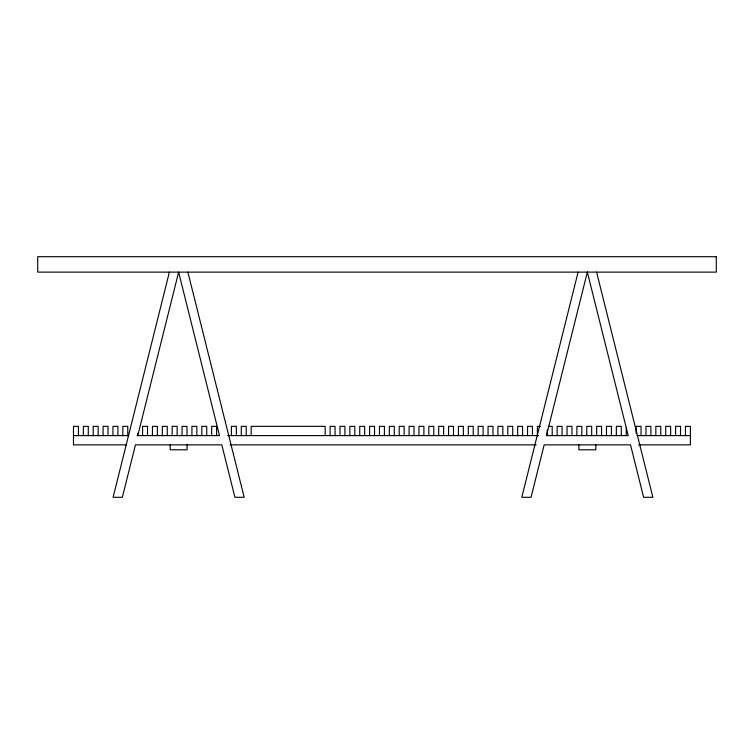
<?xml version="1.0" encoding="UTF-8"?>
<svg xmlns="http://www.w3.org/2000/svg" width="754" height="754" viewBox="0 0 754 754"><rect width="100%" height="100%" fill="white"/><g stroke="black" fill="none" stroke-linecap="round" stroke-linejoin="round"><path stroke-width="1.13" d="M169.377 272.128L113.091 497.301L122.337 497.301L135.447 444.86L221.817 444.86L234.928 497.301L244.183 497.301L187.887 272.128M137.765 435.605L178.632 272.128L219.499 435.605L137.058 435.605M578.082 272.128L521.787 497.301L531.042 497.301L544.152 444.86L630.523 444.86L643.624 497.301L652.879 497.301L596.593 272.128M540.354 426.349L537.395 426.349L537.395 435.605M548.252 426.349L552.201 426.349L552.201 435.605M73.477 435.605L128.811 435.605M227.708 435.605L538.516 435.605M637.092 435.605L690.391 435.605M126.455 444.86L73.477 444.86L73.477 426.349L78.416 426.349L78.416 435.605M230.064 444.86L536.16 444.86M638.591 444.86L690.391 444.86L690.391 426.349L685.452 426.349L685.452 435.605M680.523 435.605L680.523 426.349L675.584 426.349L675.584 435.605M670.645 435.605L670.645 426.349L665.716 426.349L665.716 435.605M660.777 435.605L660.777 426.349L655.839 426.349L655.839 435.605M650.909 435.605L650.909 426.349L645.971 426.349L645.971 435.605M641.041 435.605L641.041 426.349L636.103 426.349L636.103 433.296M626.235 427.509L626.235 435.605M621.296 435.605L621.296 426.349L616.357 426.349L616.357 435.605M611.428 435.605L611.428 426.349L606.489 426.349L606.489 435.605M601.551 435.605L601.551 426.349L596.621 426.349L596.621 435.605M595.82 444.86L595.82 449.799L578.855 449.799L578.855 444.86M591.683 435.605L591.683 426.349L586.753 426.349L586.753 435.605M581.815 435.605L581.815 426.349L576.876 426.349L576.876 435.605M571.947 435.605L571.947 426.349L567.008 426.349L567.008 435.605M562.069 435.605L562.069 426.349L557.14 426.349L557.14 435.605M547.263 429.827L547.263 435.605M532.465 435.605L532.465 426.349L527.527 426.349L527.527 435.605M522.588 435.605L522.588 426.349L517.659 426.349L517.659 435.605M512.72 435.605L512.72 426.349L507.781 426.349L507.781 435.605M502.852 435.605L502.852 426.349L497.913 426.349L497.913 435.605M492.975 435.605L492.975 426.349L488.045 426.349L488.045 435.605M483.107 435.605L483.107 426.349L478.177 426.349L478.177 435.605M473.239 435.605L473.239 426.349L468.3 426.349L468.3 435.605M463.371 435.605L463.371 426.349L458.432 426.349L458.432 435.605M453.493 435.605L453.493 426.349L448.564 426.349L448.564 435.605M443.625 435.605L443.625 426.349L438.687 426.349L438.687 435.605M433.757 435.605L433.757 426.349L428.819 426.349L428.819 435.605M423.889 435.605L423.889 426.349L418.951 426.349L418.951 435.605M414.012 435.605L414.012 426.349L409.083 426.349L409.083 435.605M404.144 435.605L404.144 426.349L399.205 426.349L399.205 435.605M394.276 435.605L394.276 426.349L389.337 426.349L389.337 435.605M384.399 435.605L384.399 426.349L379.469 426.349L379.469 435.605M374.531 435.605L374.531 426.349L369.601 426.349L369.601 435.605M364.663 435.605L364.663 426.349L359.724 426.349L359.724 435.605M354.795 435.605L354.795 426.349L349.856 426.349L349.856 435.605M344.917 435.605L344.917 426.349L339.988 426.349L339.988 435.605M335.049 435.605L335.049 426.349L330.111 426.349L330.111 435.605M325.181 435.605L325.181 426.349L251.148 426.349L251.148 435.605M246.219 435.605L246.219 426.349L241.28 426.349L241.28 435.605M236.341 435.605L236.341 426.349L231.412 426.349L231.412 435.605M216.605 435.605L216.605 426.349L211.667 426.349L211.667 435.605M206.737 435.605L206.737 426.349L201.799 426.349L201.799 435.605M196.86 435.605L196.86 426.349L191.931 426.349L191.931 435.605M187.115 444.86L187.115 449.799L170.15 449.799L170.15 444.86M186.992 435.605L186.992 426.349L182.053 426.349L182.053 435.605M177.124 435.605L177.124 426.349L172.185 426.349L172.185 435.605M167.247 435.605L167.247 426.349L162.317 426.349L162.317 435.605M157.379 435.605L157.379 426.349L152.449 426.349L152.449 435.605M147.511 435.605L147.511 426.349L142.572 426.349L142.572 435.605M137.643 433.296L137.643 435.605M127.765 435.605L127.765 426.349L122.836 426.349L122.836 435.605M117.897 435.605L117.897 426.349L112.959 426.349L112.959 435.605M108.029 435.605L108.029 426.349L103.091 426.349L103.091 435.605M98.161 435.605L98.161 426.349L93.223 426.349L93.223 435.605M88.284 435.605L88.284 426.349L83.355 426.349L83.355 435.605M587.338 272.128L546.462 435.605L628.205 435.605L587.338 272.128M716.3 256.699L37.7 256.699L37.7 272.128L716.3 272.128L716.3 256.699"/></g></svg>
